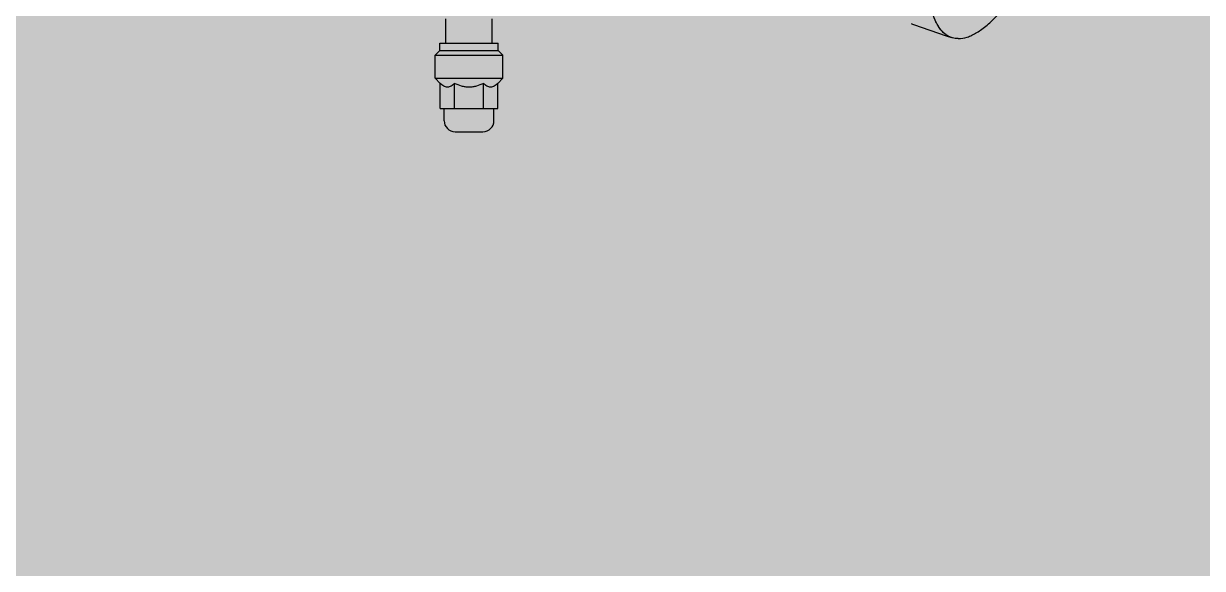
# Model space of a CAD drawing. Extents: x -18489 to 27370, y -8745 to 11880.
# Drawn here: x -16839.76 to -16791.09, y 2026.05 to 2048.54 of the extents above; entities that cross this region are included whole.
import ezdxf

# ---------------------------------------------------------------- set-up
doc = ezdxf.new("R2010")
doc.units = 0
doc.header["$LTSCALE"] = 100
for name, color, linetype in [('188K-SM-03-F10-MECH-EQ-Y2257103$0$0 Xref', 8, 'Continuous'), ('188K-SM-03-F10-MECH-EQ-Y2257103$0$M-EQU-FOUNDATION', 8, 'Continuous'), ('188K-SM-03-F10-MECH-EQ-Y2257103$0$Micron CUP L10 HVAC EQU$0$M-MECH-EQU', 136, 'Continuous'), ('188K-SM-03-F10-MECH-EQ-Y2257103$0$Micron CUP L10 HVAC EQU$0$M-PHASE1 AREA', 252, 'Continuous')]:
    doc.layers.add(name, color=color, linetype=linetype)
pattern_1 = [(50, (4473.52, 709.2), (54.6554, -4.78173), [5.715, -62.865]), (355, (4473.52, 709.2), (-10.57303, 57.31705), [4.572, -50.29218]), (100.45144, (4478.076, 708.8), (44.08237, 52.53533), [4.857, -53.42707]), (46.1842, (4473.52, 724.44), (81.32371, -12.6127), [8.5725, -94.2975]), (96.63556, (4480.3, 723.39), (71.22124, 74.22784), [7.2855, -80.14068]), (351.18415, (4473.52, 724.44), (71.22124, 74.22784), [6.858, -75.43792]), (21, (4481.14, 720.63), (45.48432, -30.67956), [5.715, -62.865]), (326, (4481.14, 720.63), (18.54061, 55.25639), [4.572, -50.292]), (71.45144, (4484.93, 718.07), (64.02493, 24.57683), [4.857, -53.42698]), (37.5, (4473.521, 709.2), (0.926581, 25.366512), [0, -49.6824, 0, -51.054, 0, -50.4825]), (7.5, (4473.52, 709.2), (20.0459, 30.054172), [0, -29.1084, 0, -48.5394, 0, -19.2405]), (327.5, (4456.529, 709.2), (40.677179, -1.718623), [0, -19.05, 0, -59.436, 0, -78.867]), (317.5, (4448.91, 709.2), (44.438754, 7.62795), [0, -24.765, 0, -39.4716, 0, -56.007])]

# ---------------------------------------------------------------- blocks, each defined once
blk = doc.blocks.new('188K-SM-03-F10-MECH-EQ-Y2257103$0$Micron CUP L10 HVAC EQU$0$A$C0c53ceb0')
at = {"layer": '188K-SM-03-F10-MECH-EQ-Y2257103$0$Micron CUP L10 HVAC EQU$0$M-PHASE1 AREA'}
for p, q in [((-6791.7029, 11303.08927), (-6791.7029, 11313.23857)), ((-6772.67294, 11303.08927), (-6772.67294, 11313.23857)), ((-6598.62798, 11310.80798), (-6585.21554, 11306.20943)), ((-6585.21554, 11306.20943), (-6583.05975, 11305.4703)), ((-6796.14322, 11298.14148), (-6794.24022, 11300.04447)), ((-6794.24022, 11300.04447), (-6794.24022, 11303.08927)), ((-6794.24022, 11303.08927), (-6770.13562, 11303.08927)), ((-6794.24022, 11300.04447), (-6770.13562, 11300.04447)), ((-6770.13562, 11300.04447), (-6770.13562, 11303.08927)), ((-6768.23262, 11298.14148), (-6770.13562, 11300.04447)), ((-6796.14322, 11288.6265), (-6796.14322, 11298.14148)), ((-6796.14322, 11298.14148), (-6768.23262, 11298.14148)), ((-6768.23262, 11288.6265), (-6768.23262, 11298.14148)), ((-6796.14322, 11288.6265), (-6768.23262, 11288.6265)), ((-6794.05382, 11286.53711), (-6796.14322, 11288.6265)), ((-6794.05382, 11276.1936), (-6794.05382, 11286.53711)), ((-6788.12087, 11276.1936), (-6788.12087, 11286.53711)), ((-6776.25497, 11276.1936), (-6776.25497, 11286.53711)), ((-6770.32202, 11286.53711), (-6768.23262, 11288.6265)), ((-6770.32202, 11276.1936), (-6770.32202, 11286.53711)), ((-6794.05382, 11276.1936), (-6770.32202, 11276.1936)), ((-6792.46409, 11271.11894), (-6792.46409, 11276.1936)), ((-6771.91175, 11271.11894), (-6771.91175, 11276.1936)), ((-6787.89691, 11266.55176), (-6776.47893, 11266.55176))]:
    blk.add_line(p, q, dxfattribs=at)
for centre, radius, start, end in [((-6595.87864, 11318.81351), 8.46448, 243.8675943, 251.046), ((-6787.89691, 11271.11894), 4.56719, 180, 270), ((-6776.47893, 11271.11894), 4.56719, 270, 0)]:
    blk.add_arc(centre, radius, start, end, dxfattribs=at)
for points, knots in [([(-6583.05976, 11305.4703), (-6583.52471, 11305.62971), (-6584.44029, 11306.03767), (-6586.18134, 11307.20798), (-6588.12566, 11309.36719), (-6589.9357, 11312.7753), (-6591.30944, 11317.02152), (-6592.23954, 11322.06094), (-6592.71922, 11327.83631), (-6592.74173, 11334.2755), (-6592.46261, 11338.77129), (-6592.2539, 11341.11276)], [0, 0, 0, 0, 0.037900803, 0.076820016, 0.161070934, 0.258592642, 0.372456948, 0.503892012, 0.652915441, 0.818737543, 1, 1, 1, 1]), ([(-6580.20646, 11305.00675), (-6578.96672, 11305.00675), (-6577.01988, 11305.38446), (-6574.51008, 11306.40391), (-6572.48072, 11307.50549), (-6570.39482, 11308.90704), (-6567.43261, 11311.25893), (-6565.10999, 11313.53359), (-6563.53061, 11315.25442), (-6563.32955, 11315.4764), (-6563.30022, 11315.50878), (-6563.27092, 11315.5412), (-6563.24164, 11315.57364)], [0, 0, 0, 0, 0.0719610929, 0.1126893622, 0.1571691879, 0.2056860903, 0.2583989218, 0.3765222292, 0.393898438, 0.393898438, 0.393898438, 0.3964335445, 0.3964335445, 0.3964335445, 0.3964335445]), ([(-6585.23958, 11306.59024), (-6586.24236, 11307.29673), (-6587.59377, 11308.72199), (-6589.00195, 11310.99853), (-6589.61712, 11312.31513), (-6589.90447, 11313.01489)], [0, 0, 0, 0, 0.458467356, 0.717269045, 1, 1, 1, 1]), ([(-6580.20646, 11305.00675), (-6580.4536, 11305.00675), (-6581.41916, 11305.04334), (-6582.37973, 11305.23714), (-6583.05976, 11305.4703)], [0, 0, 0, 0, 0.255832165, 1, 1, 1, 1]), ([(-6788.12087, 11286.53711), (-6788.34522, 11286.31276), (-6788.79782, 11285.89624), (-6789.52569, 11285.38002), (-6790.28954, 11285.03235), (-6791.08735, 11284.90607), (-6791.88516, 11285.03235), (-6792.64901, 11285.38002), (-6793.37688, 11285.89624), (-6793.82947, 11286.31276), (-6794.05382, 11286.53711)], [0, 0, 0, 0, 0.138039042, 0.267067475, 0.386771012, 0.499999998, 0.613228986, 0.732932524, 0.861960957, 1, 1, 1, 1]), ([(-6776.25497, 11286.53711), (-6777.17763, 11286.07577), (-6778.61757, 11285.47537), (-6780.63778, 11285.02639), (-6782.18792, 11284.90787), (-6783.73806, 11285.02639), (-6785.75827, 11285.47537), (-6787.19821, 11286.07577), (-6788.12087, 11286.53711)], [0, 0, 0, 0, 0.249887735, 0.374948992, 0.499999999, 0.625051007, 0.750112264, 1, 1, 1, 1]), ([(-6770.32202, 11286.53711), (-6770.54637, 11286.31276), (-6770.99896, 11285.89624), (-6771.72683, 11285.38002), (-6772.49068, 11285.03235), (-6773.28849, 11284.90607), (-6774.0863, 11285.03235), (-6774.85015, 11285.38002), (-6775.57802, 11285.89624), (-6776.03062, 11286.31276), (-6776.25497, 11286.53711)], [0, 0, 0, 0, 0.138039043, 0.267067476, 0.386771014, 0.500000002, 0.613228989, 0.732932525, 0.861960958, 1, 1, 1, 1])]:
    blk.add_open_spline(points, degree=3, knots=knots, dxfattribs=at)
blk = doc.blocks.new('188K-SM-03-F10-MECH-EQ-Y2257103$0$Micron CUP L10 HVAC EQU')
at = {"layer": '188K-SM-03-F10-MECH-EQ-Y2257103$0$Micron CUP L10 HVAC EQU$0$M-MECH-EQU'}
blk.add_blockref('188K-SM-03-F10-MECH-EQ-Y2257103$0$Micron CUP L10 HVAC EQU$0$A$C0c53ceb0', (-206166.7, 2082.18), dxfattribs=at)
blk = doc.blocks.new('188K-SM-03-F10-MECH-EQ-Y2257103')
at = {"layer": '188K-SM-03-F10-MECH-EQ-Y2257103$0$M-EQU-FOUNDATION'}
h = blk.add_hatch(dxfattribs=at)
h.set_pattern_fill('AR-CONC', color=256, scale=0.3)
h.set_pattern_definition(pattern_1)
h.paths.add_polyline_path([(-17043.149, 4192.459), (-16393.149, 4192.459), (-16393.149, 1372.459), (-17043.149, 1372.459)], flags=16)
h.paths.add_polyline_path([(-17048.149, 4197.459), (-16388.149, 4197.459), (-16388.149, 1367.459), (-17048.149, 1367.459)])
h = blk.add_hatch(dxfattribs=at)
h.set_pattern_fill('AR-CONC', color=256, scale=0.3)
h.set_pattern_definition(pattern_1)
h.paths.add_polyline_path([(-17033.149, 4182.459), (-16403.149, 4182.459), (-16403.149, 1382.459), (-17033.149, 1382.459)])
at = {"layer": '188K-SM-03-F10-MECH-EQ-Y2257103$0$0 Xref', "xscale": 0.1, "yscale": 0.1, "zscale": 0.1}
blk.add_blockref('188K-SM-03-F10-MECH-EQ-Y2257103$0$Micron CUP L10 HVAC EQU', (4473.521, 709.199), dxfattribs=at)

msp = doc.modelspace()

# ---------------------------------------------------------------- block references
msp.add_blockref('188K-SM-03-F10-MECH-EQ-Y2257103', (0, 0))

doc.saveas('drawing.dxf')
